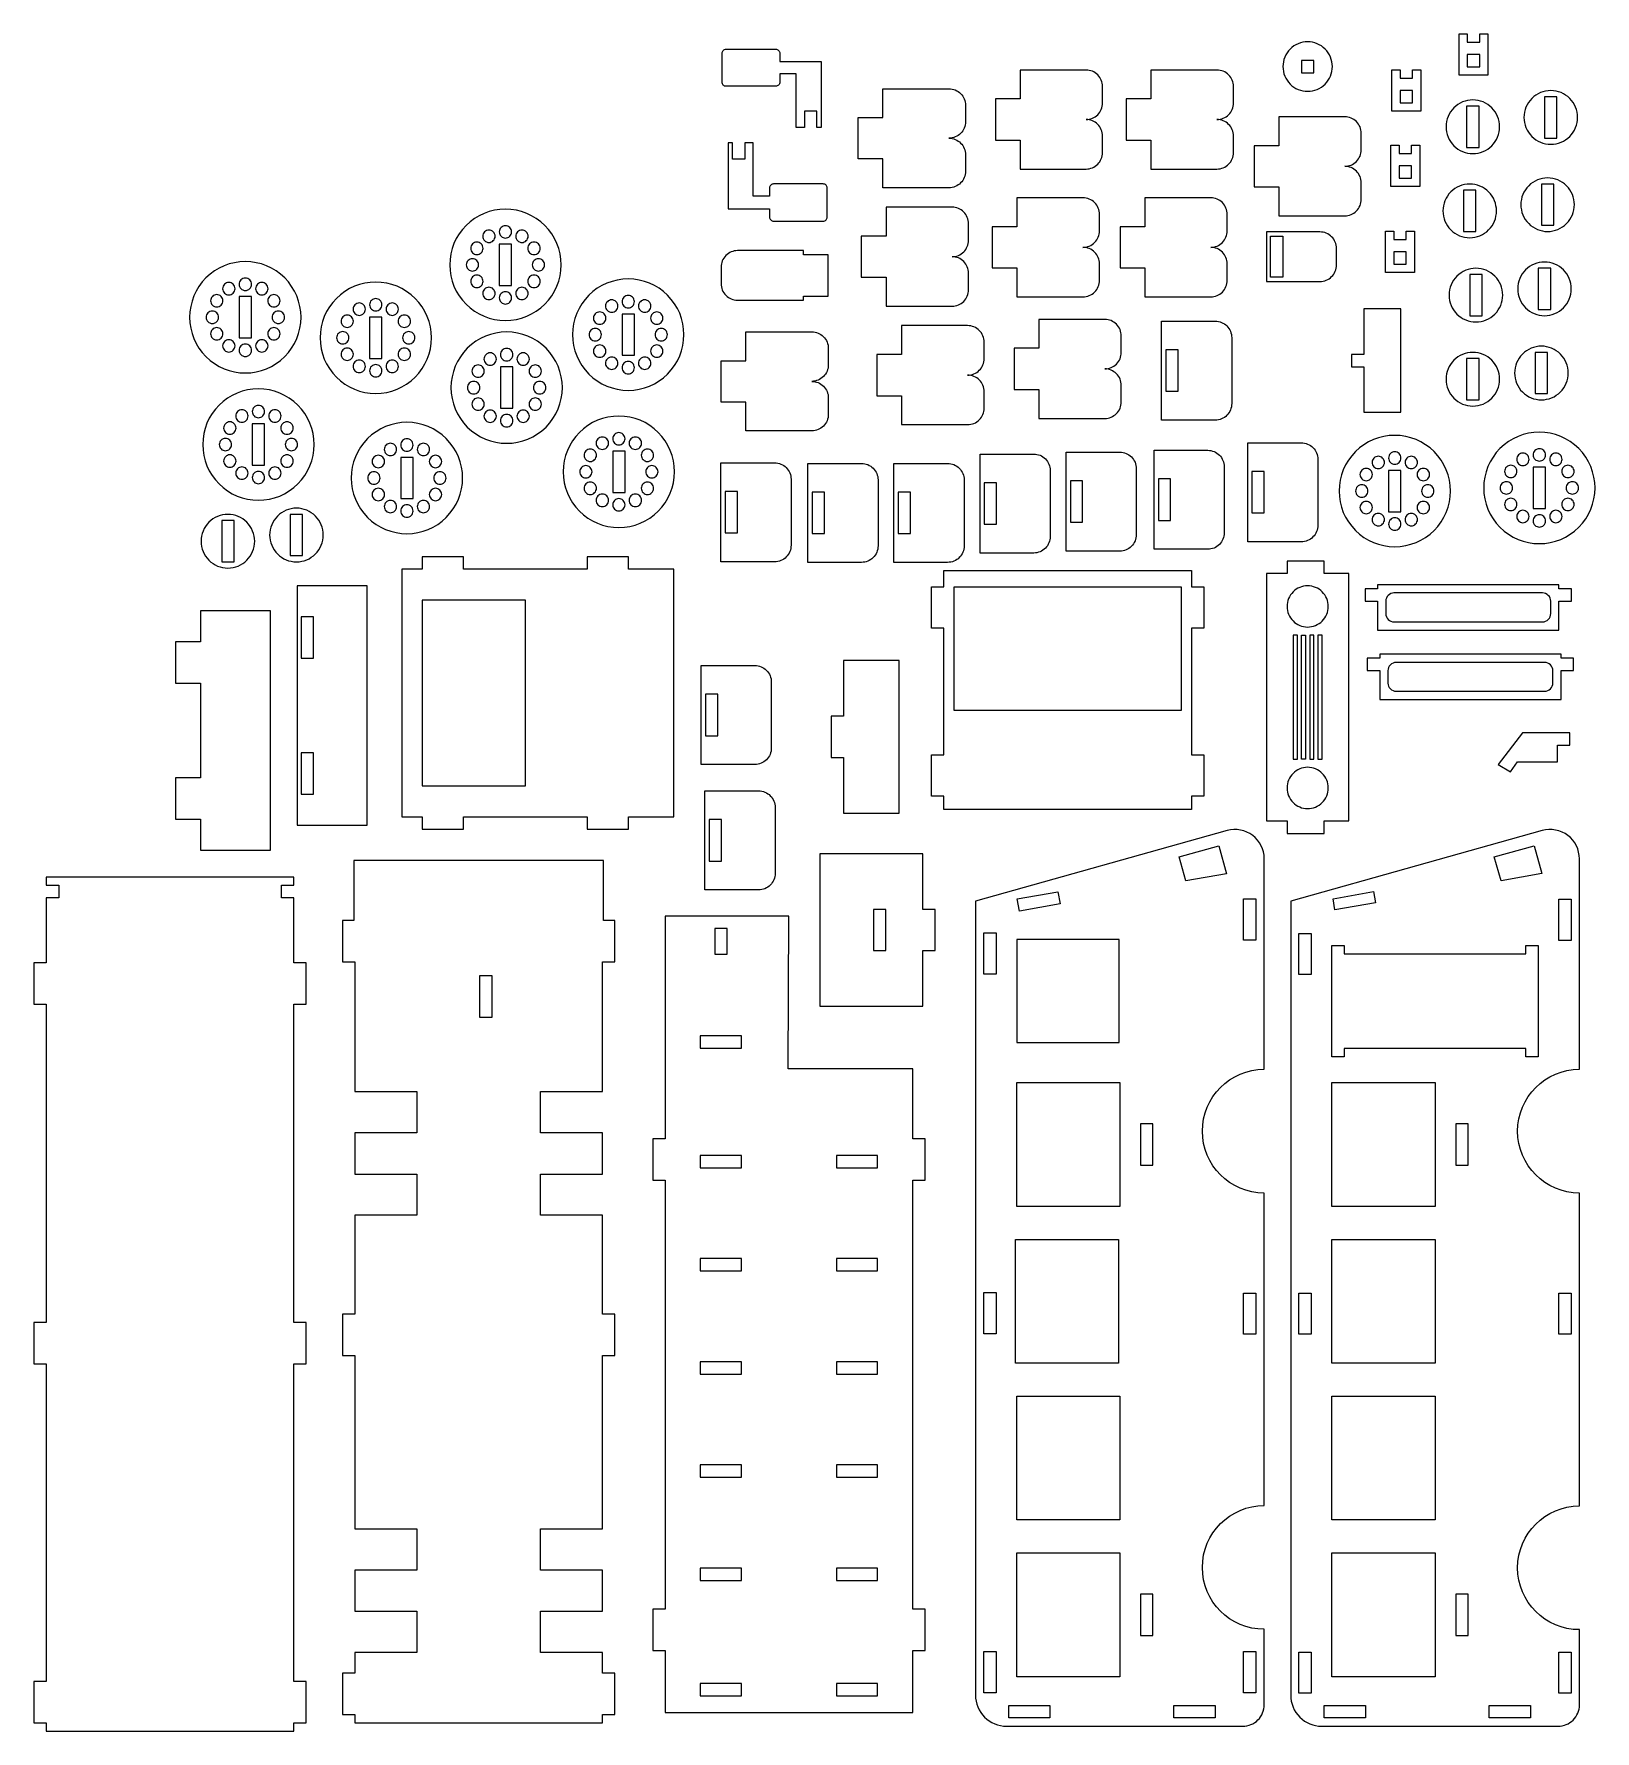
# Model space of a CAD drawing. Extents: x 12 to 394, y 29 to 444.
import ezdxf

# ---------------------------------------------------------------- set-up
doc = ezdxf.new("R2010")
doc.units = 0
doc.header["$MEASUREMENT"] = 0
for name, color, linetype in [('BOK_A_DVERE', 18, 'CONTINUOUS'), ('BOK_A_OKNO', 18, 'CONTINUOUS'), ('DVERE', 18, 'CONTINUOUS'), ('KOLO', 18, 'CONTINUOUS'), ('MASKA', 18, 'CONTINUOUS'), ('NABOJ', 18, 'CONTINUOUS'), ('PANT', 18, 'CONTINUOUS'), ('PODLAHA', 18, 'CONTINUOUS'), ('PREDEK', 18, 'CONTINUOUS'), ('SCHODY', 18, 'CONTINUOUS'), ('SEDADLO_SPODEK_R', 18, 'CONTINUOUS'), ('SPODEK', 18, 'CONTINUOUS'), ('VOLANT', 18, 'CONTINUOUS'), ('ZADEK', 18, 'CONTINUOUS'), ('ZADNÍ_SEDADLO', 18, 'CONTINUOUS')]:
    doc.layers.add(name, color=color, linetype=linetype)

msp = doc.modelspace()

# ---------------------------------------------------------------- linework, layer by layer
at = {"layer": 'BOK_A_DVERE'}
for points in [[(369.05, 242.62), (378.75, 245.34), (380.65, 238.54), (370.68, 236.8)], [(340.06, 231.4), (330.13, 229.66), (329.65, 232.4), (339.57, 234.14)], [(387.82, 232.27), (387.82, 222.19), (384.8, 222.19), (384.8, 232.27)], [(324.35, 223.95), (324.35, 213.88), (321.33, 213.88), (321.33, 223.95)], [(379.76, 220.98), (379.76, 193.77), (376.74, 193.77), (376.74, 195.79), (332.41, 195.79), (332.41, 193.77), (329.39, 193.77), (329.39, 220.98), (332.41, 220.98), (332.41, 218.96), (376.74, 218.96), (376.74, 220.98)], [(354.58, 157.27), (329.39, 157.27), (329.39, 187.5), (354.58, 187.5)], [(359.61, 167.35), (362.64, 167.35), (362.64, 177.42), (359.61, 177.42)], [(329.39, 149.21), (354.58, 149.21), (354.58, 118.99), (329.39, 118.99)], [(324.35, 136.12), (324.35, 126.04), (321.33, 126.04), (321.33, 136.12)], [(387.82, 136.12), (387.82, 126.04), (384.8, 126.04), (384.8, 136.12)], [(329.39, 110.93), (354.58, 110.93), (354.58, 80.71), (329.39, 80.71)], [(354.58, 72.65), (354.58, 42.42), (329.39, 42.42), (329.39, 72.65)], [(359.61, 52.5), (362.64, 52.5), (362.64, 62.57), (359.61, 62.57)], [(324.35, 48.45), (324.35, 38.38), (321.33, 38.38), (321.33, 48.45)], [(387.82, 48.45), (387.82, 38.38), (384.8, 38.38), (384.8, 48.45)], [(337.56, 35.37), (337.56, 32.35), (327.48, 32.35), (327.48, 35.37)], [(377.86, 32.35), (367.78, 32.35), (367.78, 35.37), (377.86, 35.37)]]:
    msp.add_lwpolyline(points, close=True, dxfattribs=at)
at = {"layer": 'BOK_A_OKNO'}
for points in [[(292.07, 242.62), (301.77, 245.33), (303.62, 238.52), (293.69, 236.8)], [(252.55, 232.37), (262.47, 234.11), (262.99, 231.13), (253.07, 229.39)], [(310.83, 232.36), (310.83, 222.28), (307.81, 222.28), (307.81, 232.36)], [(247.36, 224.04), (247.36, 213.97), (244.34, 213.97), (244.34, 224.04)], [(252.4, 197.29), (277.44, 197.29), (277.44, 222.47), (252.4, 222.47)], [(277.59, 157.27), (252.4, 157.27), (252.4, 187.5), (277.59, 187.5)], [(282.62, 167.35), (285.65, 167.35), (285.65, 177.42), (282.62, 177.42)], [(252.1, 149.21), (277.29, 149.21), (277.29, 118.99), (252.1, 118.99)], [(247.36, 136.21), (247.36, 126.13), (244.34, 126.13), (244.34, 136.21)], [(310.83, 136.12), (310.83, 126.04), (307.81, 126.04), (307.81, 136.12)], [(252.4, 110.93), (277.59, 110.93), (277.59, 80.71), (252.4, 80.71)], [(277.59, 72.65), (277.59, 42.42), (252.4, 42.42), (252.4, 72.65)], [(282.62, 52.5), (285.65, 52.5), (285.65, 62.57), (282.62, 62.57)], [(247.36, 48.54), (247.36, 38.47), (244.34, 38.47), (244.34, 48.54)], [(310.83, 48.54), (310.83, 38.47), (307.81, 38.47), (307.81, 48.54)], [(260.53, 35.37), (260.53, 32.35), (250.46, 32.35), (250.46, 35.37)], [(300.83, 32.35), (290.76, 32.35), (290.76, 35.37), (300.83, 35.37)]]:
    msp.add_lwpolyline(points, close=True, dxfattribs=at)
at = {"layer": 'DVERE'}
for points in [[(380.81, 300.01, 0.414214), (382.82, 302.03), (382.82, 305.05, 0.414214), (380.81, 307.07), (344.54, 307.07, 0.414214), (342.53, 305.05), (342.53, 302.03, 0.414214), (344.54, 300.01)], [(381.35, 283.06, 0.414214), (383.36, 285.07), (383.36, 288.1, 0.414214), (381.35, 290.11), (345.08, 290.11, 0.414214), (343.06, 288.1), (343.06, 285.07, 0.414214), (345.08, 283.06)]]:
    msp.add_lwpolyline(points, format="xyb", close=True, dxfattribs=at)
at = {"layer": 'KOLO'}
for points in [[(367.49, 433.51), (360.43, 433.51), (360.43, 443.58), (362.45, 443.58), (362.45, 441.57), (365.47, 441.57), (365.47, 443.58), (367.49, 443.58)], [(351.06, 424.75), (344.01, 424.75), (344.01, 434.82), (346.02, 434.82), (346.02, 432.81), (349.05, 432.81), (349.05, 434.82), (351.06, 434.82)], [(350.84, 406.35), (343.79, 406.35), (343.79, 416.42), (345.8, 416.42), (345.8, 414.41), (348.83, 414.41), (348.83, 416.42), (350.84, 416.42)], [(349.53, 385.32), (342.47, 385.32), (342.47, 395.4), (344.49, 395.4), (344.49, 393.38), (347.51, 393.38), (347.51, 395.4), (349.53, 395.4)], [(126.02, 382.15), (129.04, 382.15), (129.04, 392.23), (126.02, 392.23)], [(62.49, 369.35), (65.51, 369.35), (65.51, 379.43), (62.49, 379.43)], [(94.35, 364.35), (97.37, 364.35), (97.37, 374.43), (94.35, 374.43)], [(156, 365.12), (159.03, 365.12), (159.03, 375.19), (156, 375.19)], [(346.25, 351.23), (346.25, 376.42), (337.18, 376.42), (337.18, 365.34), (334.16, 365.34), (334.16, 362.32), (337.18, 362.32), (337.18, 351.23)], [(288.81, 366.45), (288.81, 356.32), (291.81, 356.32), (291.81, 366.45)], [(126.32, 352.18), (129.34, 352.18), (129.34, 362.25), (126.32, 362.25)], [(65.69, 338.27), (68.71, 338.27), (68.71, 348.35), (65.69, 348.35)], [(101.96, 330.1), (104.98, 330.1), (104.98, 340.18), (101.96, 340.18)], [(153.72, 331.62), (156.74, 331.62), (156.74, 341.7), (153.72, 341.7)], [(309.84, 336.74), (309.84, 326.61), (312.84, 326.61), (312.84, 336.74)], [(343.22, 326.92), (346.25, 326.92), (346.25, 337), (343.22, 337)], [(378.54, 327.68), (381.56, 327.68), (381.56, 337.76), (378.54, 337.76)], [(181.19, 331.85), (181.19, 321.73), (184.19, 321.73), (184.19, 331.85)], [(202.43, 331.71), (202.43, 321.59), (205.43, 321.59), (205.43, 331.71)], [(223.45, 331.71), (223.45, 321.59), (226.45, 321.59), (226.45, 331.71)], [(244.48, 334), (244.48, 323.87), (247.48, 323.87), (247.48, 334)], [(265.5, 334.46), (265.5, 324.33), (268.5, 324.33), (268.5, 334.46)], [(286.99, 334.91), (286.99, 324.79), (289.99, 324.79), (289.99, 334.91)], [(58.23, 314.66), (61.25, 314.66), (61.25, 324.73), (58.23, 324.73)], [(74.97, 316.18), (78, 316.18), (78, 326.25), (74.97, 326.25)], [(168.69, 252.39), (168.69, 312.84), (157.61, 312.84), (157.61, 315.86), (147.53, 315.86), (147.53, 312.84), (117.31, 312.84), (117.31, 315.86), (107.23, 315.86), (107.23, 312.84), (102.19, 312.84), (102.19, 252.39), (107.23, 252.39), (107.23, 249.37), (117.31, 249.37), (117.31, 252.39), (147.53, 252.39), (147.53, 249.37), (157.61, 249.37), (157.61, 252.39)], [(333.53, 251.39), (333.53, 311.84), (327.48, 311.84), (327.48, 314.86), (318.42, 314.86), (318.42, 311.84), (313.38, 311.84), (313.38, 251.39), (318.42, 251.39), (318.42, 248.37), (327.48, 248.37), (327.48, 251.39)], [(93.77, 250.36), (93.77, 308.79), (76.64, 308.79), (76.64, 250.36)], [(292.55, 278.34), (237.14, 278.34), (237.14, 308.56), (292.55, 308.56)], [(384.84, 298), (384.84, 305.05), (387.86, 305.05), (387.86, 308.07), (384.84, 308.07), (384.84, 309.08), (340.51, 309.08), (340.51, 308.07), (337.49, 308.07), (337.49, 305.05), (340.51, 305.05), (340.51, 298)], [(70.15, 244.27), (70.15, 302.7), (53.02, 302.7), (53.02, 295.14), (46.97, 295.14), (46.97, 285.07), (53.02, 285.07), (53.02, 261.9), (46.97, 261.9), (46.97, 251.82), (53.02, 251.82), (53.02, 244.27)], [(223.68, 253.32), (223.68, 290.6), (210.08, 290.6), (210.08, 277), (207.05, 277), (207.05, 266.92), (210.08, 266.92), (210.08, 253.32)], [(385.38, 281.04), (385.38, 288.1), (388.4, 288.1), (388.4, 291.12), (385.38, 291.12), (385.38, 292.13), (341.05, 292.13), (341.05, 291.12), (338.03, 291.12), (338.03, 288.1), (341.05, 288.1), (341.05, 281.04)], [(176.37, 282.35), (176.37, 272.22), (179.37, 272.22), (179.37, 282.35)], [(387.52, 269.87), (387.52, 272.89), (375.91, 272.89), (370.02, 265.19), (372.98, 263.37), (374.71, 265.84), (384.5, 265.84), (384.5, 269.87)], [(177.29, 251.73), (177.29, 241.6), (180.29, 241.6), (180.29, 251.73)], [(154.23, 33.2), (154.23, 43.28), (151.2, 43.28), (151.2, 48.31), (136.09, 48.31), (136.09, 58.39), (151.2, 58.39), (151.2, 68.46), (136.09, 68.46), (136.09, 78.54), (151.2, 78.54), (151.2, 120.85), (154.23, 120.85), (154.23, 130.93), (151.2, 130.93), (151.2, 155.11), (136.09, 155.11), (136.09, 165.18), (151.21, 165.18), (151.21, 175.26), (136.09, 175.26), (136.09, 185.33), (151.2, 185.33), (151.2, 217.02), (154.23, 217.02), (154.23, 227.09), (151.46, 227.09), (151.46, 241.75), (90.5, 241.75), (90.5, 227.09), (87.73, 227.09), (87.73, 217.02), (90.75, 217.02), (90.75, 185.33), (105.87, 185.33), (105.87, 175.26), (90.75, 175.26), (90.75, 165.18), (105.87, 165.18), (105.87, 155.11), (90.75, 155.11), (90.75, 130.93), (87.73, 130.93), (87.73, 120.85), (90.75, 120.85), (90.75, 78.54), (105.87, 78.54), (105.87, 68.46), (90.75, 68.46), (90.75, 58.39), (105.87, 58.39), (105.87, 48.31), (90.75, 48.31), (90.75, 43.28), (87.73, 43.28), (87.73, 33.2), (90.75, 33.2), (90.75, 31.19), (151.2, 31.19), (151.2, 33.2)], [(229.49, 206.13), (229.49, 219.73), (232.52, 219.73), (232.52, 229.8), (229.49, 229.8), (229.49, 243.4), (204.31, 243.4), (204.31, 206.13)], [(75.85, 29.15), (75.85, 31.16), (78.87, 31.16), (78.87, 41.24), (75.85, 41.24), (75.85, 118.82), (78.87, 118.82), (78.87, 128.89), (75.85, 128.89), (75.85, 206.65), (78.87, 206.65), (78.87, 216.72), (75.85, 216.72), (75.85, 232.62), (72.82, 232.62), (72.82, 235.68), (75.85, 235.68), (75.85, 237.7), (15.4, 237.7), (15.4, 235.68), (18.42, 235.68), (18.42, 232.62), (15.4, 232.62), (15.4, 216.72), (12.37, 216.72), (12.37, 206.65), (15.4, 206.65), (15.4, 128.89), (12.37, 128.89), (12.37, 118.82), (15.4, 118.82), (15.4, 41.24), (12.37, 41.24), (12.37, 31.16), (15.4, 31.16), (15.4, 29.15)], [(227, 33.7), (227, 48.81), (230.02, 48.81), (230.02, 58.89), (227, 58.89), (227, 163.66), (230.02, 163.66), (230.02, 173.74), (227, 173.74), (227, 190.87), (196.62, 190.87), (196.78, 228.14), (166.55, 228.14), (166.55, 173.74), (163.53, 173.74), (163.53, 163.66), (166.55, 163.66), (166.55, 58.89), (163.53, 58.89), (163.53, 48.81), (166.55, 48.81), (166.55, 33.7)]]:
    msp.add_lwpolyline(points, close=True, dxfattribs=at)
for points in [[(204.62, 420.72), (203.61, 420.72), (203.61, 424.75), (200.59, 424.75), (200.59, 420.72), (198.57, 420.72), (198.57, 433.81), (194.54, 433.81), (194.54, 431.8, -0.414214), (193.54, 430.79), (181.45, 430.79, -0.414214), (180.44, 431.8), (180.44, 438.85, -0.414214), (181.45, 439.86), (193.54, 439.86, -0.414214), (194.54, 438.85), (194.54, 436.84), (204.62, 436.84)], [(269.34, 422.68, 0.414214), (273.37, 426.71), (273.37, 430.74, 0.414214), (269.34, 434.77), (253.22, 434.77), (253.22, 427.71), (247.18, 427.71), (247.18, 417.64), (253.22, 417.64), (253.22, 410.59), (269.34, 410.59, 0.414214), (273.37, 414.62), (273.37, 418.65, 0.414214)], [(301.31, 422.68, 0.414214), (305.34, 426.71), (305.34, 430.74, 0.414214), (301.31, 434.77), (285.19, 434.77), (285.19, 427.71), (279.15, 427.71), (279.15, 417.64), (285.19, 417.64), (285.19, 410.59), (301.31, 410.59, 0.414214), (305.34, 414.62), (305.34, 418.65, 0.414214)], [(235.85, 418.11, -0.414214), (239.88, 414.08), (239.88, 410.05, -0.414214), (235.85, 406.02), (219.73, 406.02), (219.73, 413.07), (213.69, 413.07), (213.69, 423.15), (219.73, 423.15), (219.73, 430.2), (235.85, 430.2, -0.414214), (239.88, 426.17), (239.88, 422.14, -0.414214)], [(332.52, 411.26, 0.414214), (336.55, 415.29), (336.55, 419.32, 0.414214), (332.52, 423.35), (316.4, 423.35), (316.4, 416.29), (310.36, 416.29), (310.36, 406.22), (316.4, 406.22), (316.4, 399.17), (332.52, 399.17, 0.414214), (336.55, 403.2), (336.55, 407.23, 0.414214)], [(206.14, 398.89), (206.14, 405.94, 0.414214), (205.13, 406.95), (193.04, 406.95, 0.414214), (192.04, 405.94), (192.04, 403.93), (188.01, 403.93), (188.01, 417.02), (185.99, 417.02), (185.99, 412.99), (182.97, 412.99), (182.97, 417.02), (181.96, 417.02), (181.96, 400.9), (192.04, 400.9), (192.04, 398.89, 0.414214), (193.04, 397.88), (205.13, 397.88, 0.414214)], [(268.58, 391.47, 0.414214), (272.61, 395.5), (272.61, 399.53, 0.414214), (268.58, 403.56), (252.46, 403.56), (252.46, 396.5), (246.42, 396.5), (246.42, 386.43), (252.46, 386.43), (252.46, 379.38), (268.58, 379.38, 0.414214), (272.61, 383.41), (272.61, 387.44, 0.414214)], [(299.79, 391.47, 0.414214), (303.82, 395.5), (303.82, 399.53, 0.414214), (299.79, 403.56), (283.67, 403.56), (283.67, 396.5), (277.63, 396.5), (277.63, 386.43), (283.67, 386.43), (283.67, 379.38), (299.79, 379.38, 0.414214), (303.82, 383.41), (303.82, 387.44, 0.414214)], [(113.93, 387.19, 0.414214), (127.53, 373.59, 0.414214), (141.13, 387.19, 0.414214), (127.53, 400.79, 0.414214)], [(236.61, 389.18, 0.414214), (240.64, 393.21), (240.64, 397.24, 0.414214), (236.61, 401.27), (220.49, 401.27), (220.49, 394.22), (214.45, 394.22), (214.45, 384.15), (220.49, 384.15), (220.49, 377.09), (236.61, 377.09, 0.414214), (240.64, 381.12), (240.64, 385.15, 0.414214)], [(121.99, 394.17, 0.414214), (123.5, 392.66, 0.414214), (125.01, 394.17, 0.414214), (123.5, 395.68, 0.414214)], [(126.02, 395.25, 0.414214), (127.53, 393.74, 0.414214), (129.04, 395.25, 0.414214), (127.53, 396.76, 0.414214)], [(130.05, 394.17, 0.414214), (131.56, 392.66, 0.414214), (133.07, 394.17, 0.414214), (131.56, 395.68, 0.414214)], [(330.5, 387.17), (330.5, 391.2, 0.414214), (326.47, 395.23), (313.37, 395.23), (313.37, 383.14), (326.47, 383.14, 0.414214)], [(119.04, 391.22, 0.414214), (120.55, 389.71, 0.414214), (122.06, 391.22, 0.414214), (120.55, 392.73, 0.414214)], [(133, 391.22, 0.414214), (134.51, 389.71, 0.414214), (136.02, 391.22, 0.414214), (134.51, 392.73, 0.414214)], [(206.39, 379.58), (206.39, 389.65), (200.34, 389.65), (200.34, 390.66), (184.22, 390.66, 0.414214), (180.19, 386.63), (180.19, 382.6, 0.414214), (184.22, 378.57), (200.34, 378.57), (200.34, 379.58)], [(50.4, 374.39, 0.414214), (64, 360.79, 0.414214), (77.6, 374.39, 0.414214), (64, 387.99, 0.414214)], [(117.96, 387.19, 0.414214), (119.47, 385.68, 0.414214), (120.98, 387.19, 0.414214), (119.47, 388.7, 0.414214)], [(134.08, 387.19, 0.414214), (135.59, 385.68, 0.414214), (137.1, 387.19, 0.414214), (135.59, 388.7, 0.414214)], [(58.46, 381.37, 0.414214), (59.97, 379.86, 0.414214), (61.48, 381.37, 0.414214), (59.97, 382.88, 0.414214)], [(62.49, 382.45, 0.414214), (64, 380.94, 0.414214), (65.51, 382.45, 0.414214), (64, 383.96, 0.414214)], [(66.52, 381.37, 0.414214), (68.03, 379.86, 0.414214), (69.54, 381.37, 0.414214), (68.03, 382.88, 0.414214)], [(82.26, 369.39, 0.414214), (95.86, 355.79, 0.414214), (109.46, 369.39, 0.414214), (95.86, 382.99, 0.414214)], [(119.04, 383.16, 0.414214), (120.55, 381.65, 0.414214), (122.06, 383.16, 0.414214), (120.55, 384.67, 0.414214)], [(121.99, 380.21, 0.414214), (123.5, 378.7, 0.414214), (125.01, 380.21, 0.414214), (123.5, 381.72, 0.414214)], [(130.05, 380.21, 0.414214), (131.56, 378.7, 0.414214), (133.07, 380.21, 0.414214), (131.56, 381.72, 0.414214)], [(133, 383.16, 0.414214), (134.51, 381.65, 0.414214), (136.02, 383.16, 0.414214), (134.51, 384.67, 0.414214)], [(143.91, 370.15, 0.414214), (157.52, 356.55, 0.414214), (171.12, 370.15, 0.414214), (157.52, 383.75, 0.414214)], [(55.51, 378.42, 0.414214), (57.02, 376.91, 0.414214), (58.53, 378.42, 0.414214), (57.02, 379.93, 0.414214)], [(69.47, 378.42, 0.414214), (70.98, 376.91, 0.414214), (72.49, 378.42, 0.414214), (70.98, 379.93, 0.414214)], [(90.32, 376.37, 0.414214), (91.83, 374.86, 0.414214), (93.34, 376.37, 0.414214), (91.83, 377.88, 0.414214)], [(94.35, 377.45, 0.414214), (95.86, 375.94, 0.414214), (97.37, 377.45, 0.414214), (95.86, 378.96, 0.414214)], [(98.38, 376.37, 0.414214), (99.89, 374.86, 0.414214), (101.4, 376.37, 0.414214), (99.89, 377.88, 0.414214)], [(126.02, 379.13, 0.414214), (127.53, 377.62, 0.414214), (129.04, 379.13, 0.414214), (127.53, 380.64, 0.414214)], [(151.97, 377.13, 0.414214), (153.49, 375.62, 0.414214), (155, 377.13, 0.414214), (153.49, 378.64, 0.414214)], [(156, 378.21, 0.414214), (157.52, 376.7, 0.414214), (159.03, 378.21, 0.414214), (157.52, 379.72, 0.414214)], [(160.03, 377.13, 0.414214), (161.55, 375.62, 0.414214), (163.06, 377.13, 0.414214), (161.55, 378.64, 0.414214)], [(54.43, 374.39, 0.414214), (55.94, 372.88, 0.414214), (57.45, 374.39, 0.414214), (55.94, 375.9, 0.414214)], [(70.55, 374.39, 0.414214), (72.06, 372.88, 0.414214), (73.57, 374.39, 0.414214), (72.06, 375.9, 0.414214)], [(87.37, 373.42, 0.414214), (88.88, 371.91, 0.414214), (90.39, 373.42, 0.414214), (88.88, 374.93, 0.414214)], [(101.33, 373.42, 0.414214), (102.84, 371.91, 0.414214), (104.35, 373.42, 0.414214), (102.84, 374.93, 0.414214)], [(149.02, 374.18, 0.414214), (150.54, 372.67, 0.414214), (152.05, 374.18, 0.414214), (150.54, 375.69, 0.414214)], [(162.98, 374.18, 0.414214), (164.5, 372.67, 0.414214), (166.01, 374.18, 0.414214), (164.5, 375.69, 0.414214)], [(273.91, 361.78, 0.414214), (277.94, 365.81), (277.94, 369.84, 0.414214), (273.91, 373.87), (257.79, 373.87), (257.79, 366.82), (251.75, 366.82), (251.75, 356.74), (257.79, 356.74), (257.79, 349.69), (273.91, 349.69, 0.414214), (277.94, 353.72), (277.94, 357.75, 0.414214)], [(288.79, 373.45), (291.81, 373.45), (300.88, 373.45, -0.414214), (304.91, 369.42), (304.91, 353.3, -0.414214), (300.88, 349.27), (287.78, 349.27), (287.78, 373.45)], [(55.51, 370.36, 0.414214), (57.02, 368.85, 0.414214), (58.53, 370.36, 0.414214), (57.02, 371.87, 0.414214)], [(58.46, 367.41, 0.414214), (59.97, 365.9, 0.414214), (61.48, 367.41, 0.414214), (59.97, 368.92, 0.414214)], [(66.52, 367.41, 0.414214), (68.03, 365.9, 0.414214), (69.54, 367.41, 0.414214), (68.03, 368.92, 0.414214)], [(69.47, 370.36, 0.414214), (70.98, 368.85, 0.414214), (72.49, 370.36, 0.414214), (70.98, 371.87, 0.414214)], [(86.29, 369.39, 0.414214), (87.8, 367.88, 0.414214), (89.31, 369.39, 0.414214), (87.8, 370.9, 0.414214)], [(102.41, 369.39, 0.414214), (103.92, 367.88, 0.414214), (105.43, 369.39, 0.414214), (103.92, 370.9, 0.414214)], [(114.23, 357.21, 0.414214), (127.83, 343.61, 0.414214), (141.43, 357.21, 0.414214), (127.83, 370.81, 0.414214)], [(147.94, 370.15, 0.414214), (149.46, 368.64, 0.414214), (150.97, 370.15, 0.414214), (149.46, 371.66, 0.414214)], [(164.06, 370.15, 0.414214), (165.58, 368.64, 0.414214), (167.09, 370.15, 0.414214), (165.58, 371.66, 0.414214)], [(202.36, 358.74, -0.414214), (206.39, 354.71), (206.39, 350.68, -0.414214), (202.36, 346.65), (186.24, 346.65), (186.24, 353.7), (180.19, 353.7), (180.19, 363.77), (186.24, 363.77), (186.24, 370.83), (202.36, 370.83, -0.414214), (206.39, 366.8), (206.39, 362.77, -0.414214)], [(240.42, 360.26, 0.414214), (244.45, 364.29), (244.45, 368.32, 0.414214), (240.42, 372.35), (224.3, 372.35), (224.3, 365.3), (218.25, 365.3), (218.25, 355.22), (224.3, 355.22), (224.3, 348.17), (240.42, 348.17, 0.414214), (244.45, 352.2), (244.45, 356.23, 0.414214)], [(62.49, 366.33, 0.414214), (64, 364.82, 0.414214), (65.51, 366.33, 0.414214), (64, 367.84, 0.414214)], [(87.37, 365.36, 0.414214), (88.88, 363.85, 0.414214), (90.39, 365.36, 0.414214), (88.88, 366.87, 0.414214)], [(101.33, 365.36, 0.414214), (102.84, 363.85, 0.414214), (104.35, 365.36, 0.414214), (102.84, 366.87, 0.414214)], [(122.29, 364.19, 0.414214), (123.8, 362.68, 0.414214), (125.31, 364.19, 0.414214), (123.8, 365.7, 0.414214)], [(126.32, 365.27, 0.414214), (127.83, 363.76, 0.414214), (129.34, 365.27, 0.414214), (127.83, 366.78, 0.414214)], [(130.35, 364.19, 0.414214), (131.86, 362.68, 0.414214), (133.37, 364.19, 0.414214), (131.86, 365.7, 0.414214)], [(149.02, 366.12, 0.414214), (150.54, 364.61, 0.414214), (152.05, 366.12, 0.414214), (150.54, 367.63, 0.414214)], [(162.98, 366.12, 0.414214), (164.5, 364.61, 0.414214), (166.01, 366.12, 0.414214), (164.5, 367.63, 0.414214)], [(90.32, 362.41, 0.414214), (91.83, 360.9, 0.414214), (93.34, 362.41, 0.414214), (91.83, 363.92, 0.414214)], [(94.35, 361.33, 0.414214), (95.86, 359.82, 0.414214), (97.37, 361.33, 0.414214), (95.86, 362.84, 0.414214)], [(98.38, 362.41, 0.414214), (99.89, 360.9, 0.414214), (101.4, 362.41, 0.414214), (99.89, 363.92, 0.414214)], [(119.34, 361.24, 0.414214), (120.85, 359.73, 0.414214), (122.36, 361.24, 0.414214), (120.85, 362.75, 0.414214)], [(133.3, 361.24, 0.414214), (134.81, 359.73, 0.414214), (136.32, 361.24, 0.414214), (134.81, 362.75, 0.414214)], [(151.97, 363.17, 0.414214), (153.49, 361.66, 0.414214), (155, 363.17, 0.414214), (153.49, 364.68, 0.414214)], [(156, 362.09, 0.414214), (157.52, 360.58, 0.414214), (159.03, 362.09, 0.414214), (157.52, 363.6, 0.414214)], [(160.03, 363.17, 0.414214), (161.55, 361.66, 0.414214), (163.06, 363.17, 0.414214), (161.55, 364.68, 0.414214)], [(53.6, 343.31, 0.414214), (67.2, 329.71, 0.414214), (80.8, 343.31, 0.414214), (67.2, 356.91, 0.414214)], [(118.26, 357.21, 0.414214), (119.77, 355.7, 0.414214), (121.28, 357.21, 0.414214), (119.77, 358.72, 0.414214)], [(134.38, 357.21, 0.414214), (135.89, 355.7, 0.414214), (137.4, 357.21, 0.414214), (135.89, 358.72, 0.414214)], [(65.69, 351.37, 0.414214), (67.2, 349.86, 0.414214), (68.71, 351.37, 0.414214), (67.2, 352.88, 0.414214)], [(119.34, 353.18, 0.414214), (120.85, 351.67, 0.414214), (122.36, 353.18, 0.414214), (120.85, 354.69, 0.414214)], [(133.3, 353.18, 0.414214), (134.81, 351.67, 0.414214), (136.32, 353.18, 0.414214), (134.81, 354.69, 0.414214)], [(58.71, 347.34, 0.414214), (60.22, 345.83, 0.414214), (61.73, 347.34, 0.414214), (60.22, 348.85, 0.414214)], [(61.66, 350.29, 0.414214), (63.17, 348.78, 0.414214), (64.68, 350.29, 0.414214), (63.17, 351.8, 0.414214)], [(69.72, 350.29, 0.414214), (71.23, 348.78, 0.414214), (72.74, 350.29, 0.414214), (71.23, 351.8, 0.414214)], [(72.67, 347.34, 0.414214), (74.18, 345.83, 0.414214), (75.69, 347.34, 0.414214), (74.18, 348.85, 0.414214)], [(89.87, 335.14, 0.414214), (103.47, 321.54, 0.414214), (117.07, 335.14, 0.414214), (103.47, 348.74, 0.414214)], [(122.29, 350.23, 0.414214), (123.8, 348.72, 0.414214), (125.31, 350.23, 0.414214), (123.8, 351.74, 0.414214)], [(126.32, 349.15, 0.414214), (127.83, 347.64, 0.414214), (129.34, 349.15, 0.414214), (127.83, 350.66, 0.414214)], [(130.35, 350.23, 0.414214), (131.86, 348.72, 0.414214), (133.37, 350.23, 0.414214), (131.86, 351.74, 0.414214)], [(141.63, 336.66, 0.414214), (155.23, 323.06, 0.414214), (168.83, 336.66, 0.414214), (155.23, 350.26, 0.414214)], [(57.63, 343.31, 0.414214), (59.14, 341.8, 0.414214), (60.65, 343.31, 0.414214), (59.14, 344.82, 0.414214)], [(73.75, 343.31, 0.414214), (75.26, 341.8, 0.414214), (76.77, 343.31, 0.414214), (75.26, 344.82, 0.414214)], [(101.96, 343.2, 0.414214), (103.47, 341.69, 0.414214), (104.98, 343.2, 0.414214), (103.47, 344.71, 0.414214)], [(149.69, 343.64, 0.414214), (151.2, 342.13, 0.414214), (152.71, 343.64, 0.414214), (151.2, 345.15, 0.414214)], [(153.72, 344.72, 0.414214), (155.23, 343.21, 0.414214), (156.74, 344.72, 0.414214), (155.23, 346.23, 0.414214)], [(157.75, 343.64, 0.414214), (159.26, 342.13, 0.414214), (160.77, 343.64, 0.414214), (159.26, 345.15, 0.414214)], [(331.13, 331.96, 0.414214), (344.73, 318.36, 0.414214), (358.34, 331.96, 0.414214), (344.73, 345.56, 0.414214)], [(366.45, 332.72, 0.414214), (380.05, 319.12, 0.414214), (393.65, 332.72, 0.414214), (380.05, 346.32, 0.414214)], [(58.71, 339.28, 0.414214), (60.22, 337.77, 0.414214), (61.73, 339.28, 0.414214), (60.22, 340.79, 0.414214)], [(72.67, 339.28, 0.414214), (74.18, 337.77, 0.414214), (75.69, 339.28, 0.414214), (74.18, 340.79, 0.414214)], [(94.98, 339.17, 0.414214), (96.49, 337.66, 0.414214), (98, 339.17, 0.414214), (96.49, 340.68, 0.414214)], [(97.93, 342.12, 0.414214), (99.44, 340.61, 0.414214), (100.95, 342.12, 0.414214), (99.44, 343.63, 0.414214)], [(105.99, 342.12, 0.414214), (107.5, 340.61, 0.414214), (109.01, 342.12, 0.414214), (107.5, 343.63, 0.414214)], [(108.94, 339.17, 0.414214), (110.45, 337.66, 0.414214), (111.96, 339.17, 0.414214), (110.45, 340.68, 0.414214)], [(146.74, 340.69, 0.414214), (148.25, 339.18, 0.414214), (149.76, 340.69, 0.414214), (148.25, 342.2, 0.414214)], [(160.7, 340.69, 0.414214), (162.21, 339.18, 0.414214), (163.72, 340.69, 0.414214), (162.21, 342.2, 0.414214)], [(244.46, 341), (247.48, 341), (256.55, 341, -0.414214), (260.58, 336.97), (260.58, 320.85, -0.414214), (256.55, 316.82), (243.45, 316.82), (243.45, 341)], [(265.48, 341.46), (268.5, 341.46), (277.57, 341.46, -0.414214), (281.6, 337.43), (281.6, 321.31, -0.414214), (277.57, 317.28), (264.47, 317.28), (264.47, 341.46)], [(286.96, 341.91), (289.99, 341.91), (299.05, 341.91, -0.414214), (303.08, 337.88), (303.08, 321.76, -0.414214), (299.05, 317.73), (285.96, 317.73), (285.96, 341.91)], [(309.82, 343.74), (312.84, 343.74), (321.91, 343.74, -0.414214), (325.94, 339.71), (325.94, 323.59, -0.414214), (321.91, 319.56), (308.81, 319.56), (308.81, 343.74)], [(339.19, 338.94, 0.414214), (340.7, 337.43, 0.414214), (342.22, 338.94, 0.414214), (340.7, 340.45, 0.414214)], [(343.22, 340.02, 0.414214), (344.73, 338.51, 0.414214), (346.25, 340.02, 0.414214), (344.73, 341.53, 0.414214)], [(347.25, 338.94, 0.414214), (348.76, 337.43, 0.414214), (350.28, 338.94, 0.414214), (348.76, 340.45, 0.414214)], [(374.51, 339.7, 0.414214), (376.02, 338.19, 0.414214), (377.53, 339.7, 0.414214), (376.02, 341.21, 0.414214)], [(378.54, 340.78, 0.414214), (380.05, 339.27, 0.414214), (381.56, 340.78, 0.414214), (380.05, 342.29, 0.414214)], [(382.57, 339.7, 0.414214), (384.08, 338.19, 0.414214), (385.59, 339.7, 0.414214), (384.08, 341.21, 0.414214)], [(61.66, 336.33, 0.414214), (63.17, 334.82, 0.414214), (64.68, 336.33, 0.414214), (63.17, 337.84, 0.414214)], [(65.69, 335.25, 0.414214), (67.2, 333.74, 0.414214), (68.71, 335.25, 0.414214), (67.2, 336.76, 0.414214)], [(69.72, 336.33, 0.414214), (71.23, 334.82, 0.414214), (72.74, 336.33, 0.414214), (71.23, 337.84, 0.414214)], [(93.9, 335.14, 0.414214), (95.41, 333.63, 0.414214), (96.92, 335.14, 0.414214), (95.41, 336.65, 0.414214)], [(110.02, 335.14, 0.414214), (111.53, 333.63, 0.414214), (113.04, 335.14, 0.414214), (111.53, 336.65, 0.414214)], [(145.66, 336.66, 0.414214), (147.17, 335.15, 0.414214), (148.68, 336.66, 0.414214), (147.17, 338.17, 0.414214)], [(161.78, 336.66, 0.414214), (163.29, 335.15, 0.414214), (164.8, 336.66, 0.414214), (163.29, 338.17, 0.414214)], [(181.17, 338.86), (184.19, 338.86), (193.26, 338.86, -0.414214), (197.29, 334.83), (197.29, 318.71, -0.414214), (193.26, 314.68), (180.16, 314.68), (180.16, 338.86)], [(202.41, 338.71), (205.43, 338.71), (214.5, 338.71, -0.414214), (218.53, 334.68), (218.53, 318.56, -0.414214), (214.5, 314.53), (201.4, 314.53), (201.4, 338.71)], [(223.43, 338.71), (226.45, 338.71), (235.52, 338.71, -0.414214), (239.55, 334.68), (239.55, 318.56, -0.414214), (235.52, 314.53), (222.42, 314.53), (222.42, 338.71)], [(336.24, 335.99, 0.414214), (337.75, 334.48, 0.414214), (339.27, 335.99, 0.414214), (337.75, 337.5, 0.414214)], [(350.2, 335.99, 0.414214), (351.71, 334.48, 0.414214), (353.23, 335.99, 0.414214), (351.71, 337.5, 0.414214)], [(371.56, 336.75, 0.414214), (373.07, 335.24, 0.414214), (374.58, 336.75, 0.414214), (373.07, 338.26, 0.414214)], [(385.52, 336.75, 0.414214), (387.03, 335.24, 0.414214), (388.54, 336.75, 0.414214), (387.03, 338.26, 0.414214)], [(94.98, 331.11, 0.414214), (96.49, 329.6, 0.414214), (98, 331.11, 0.414214), (96.49, 332.62, 0.414214)], [(108.94, 331.11, 0.414214), (110.45, 329.6, 0.414214), (111.96, 331.11, 0.414214), (110.45, 332.62, 0.414214)], [(146.74, 332.63, 0.414214), (148.25, 331.12, 0.414214), (149.76, 332.63, 0.414214), (148.25, 334.14, 0.414214)], [(160.7, 332.63, 0.414214), (162.21, 331.12, 0.414214), (163.72, 332.63, 0.414214), (162.21, 334.14, 0.414214)], [(335.16, 331.96, 0.414214), (336.67, 330.45, 0.414214), (338.19, 331.96, 0.414214), (336.67, 333.47, 0.414214)], [(351.28, 331.96, 0.414214), (352.79, 330.45, 0.414214), (354.31, 331.96, 0.414214), (352.79, 333.47, 0.414214)], [(370.48, 332.72, 0.414214), (371.99, 331.21, 0.414214), (373.5, 332.72, 0.414214), (371.99, 334.23, 0.414214)], [(386.6, 332.72, 0.414214), (388.11, 331.21, 0.414214), (389.62, 332.72, 0.414214), (388.11, 334.23, 0.414214)], [(69.94, 321.22, 0.414214), (76.49, 314.67, 0.414214), (83.03, 321.22, 0.414214), (76.49, 327.77, 0.414214)], [(97.93, 328.16, 0.414214), (99.44, 326.65, 0.414214), (100.95, 328.16, 0.414214), (99.44, 329.67, 0.414214)], [(101.96, 327.08, 0.414214), (103.47, 325.57, 0.414214), (104.98, 327.08, 0.414214), (103.47, 328.59, 0.414214)], [(105.99, 328.16, 0.414214), (107.5, 326.65, 0.414214), (109.01, 328.16, 0.414214), (107.5, 329.67, 0.414214)], [(149.69, 329.68, 0.414214), (151.2, 328.17, 0.414214), (152.71, 329.68, 0.414214), (151.2, 331.19, 0.414214)], [(153.72, 328.6, 0.414214), (155.23, 327.09, 0.414214), (156.74, 328.6, 0.414214), (155.23, 330.11, 0.414214)], [(157.75, 329.68, 0.414214), (159.26, 328.17, 0.414214), (160.77, 329.68, 0.414214), (159.26, 331.19, 0.414214)], [(336.24, 327.93, 0.414214), (337.75, 326.42, 0.414214), (339.27, 327.93, 0.414214), (337.75, 329.44, 0.414214)], [(350.2, 327.93, 0.414214), (351.71, 326.42, 0.414214), (353.23, 327.93, 0.414214), (351.71, 329.44, 0.414214)], [(371.56, 328.69, 0.414214), (373.07, 327.18, 0.414214), (374.58, 328.69, 0.414214), (373.07, 330.2, 0.414214)], [(385.52, 328.69, 0.414214), (387.03, 327.18, 0.414214), (388.54, 328.69, 0.414214), (387.03, 330.2, 0.414214)], [(53.19, 319.69, 0.414214), (59.74, 313.15, 0.414214), (66.29, 319.69, 0.414214), (59.74, 326.24, 0.414214)], [(339.19, 324.98, 0.414214), (340.7, 323.47, 0.414214), (342.22, 324.98, 0.414214), (340.7, 326.49, 0.414214)], [(343.22, 323.9, 0.414214), (344.73, 322.39, 0.414214), (346.25, 323.9, 0.414214), (344.73, 325.41, 0.414214)], [(347.25, 324.98, 0.414214), (348.76, 323.47, 0.414214), (350.28, 324.98, 0.414214), (348.76, 326.49, 0.414214)], [(374.51, 325.74, 0.414214), (376.02, 324.23, 0.414214), (377.53, 325.74, 0.414214), (376.02, 327.25, 0.414214)], [(378.54, 324.66, 0.414214), (380.05, 323.15, 0.414214), (381.56, 324.66, 0.414214), (380.05, 326.17, 0.414214)], [(382.57, 325.74, 0.414214), (384.08, 324.23, 0.414214), (385.59, 325.74, 0.414214), (384.08, 327.25, 0.414214)], [(176.35, 289.35), (179.37, 289.35), (188.44, 289.35, -0.414214), (192.47, 285.32), (192.47, 269.2, -0.414214), (188.44, 265.17), (175.34, 265.17), (175.34, 289.35)], [(177.27, 258.73), (180.29, 258.73), (189.36, 258.73, -0.414214), (193.39, 254.7), (193.39, 238.58, -0.414214), (189.36, 234.55), (176.26, 234.55), (176.26, 258.73)], [(307.61, 30.33, 0.414214), (312.85, 35.57), (312.85, 54, -1), (312.85, 84.22), (312.85, 160.53, -1), (312.85, 190.75), (312.85, 242.18, 0.496633), (303.8, 249.04), (242.32, 231.83), (242.32, 37.94, 0.414214), (249.93, 30.33)], [(384.64, 30.33, 0.414214), (389.84, 35.52), (389.84, 53.91, -1), (389.84, 84.13), (389.84, 160.53, -1), (389.84, 190.75), (389.84, 242.16, 0.496681), (380.76, 249.04), (319.31, 231.83), (319.31, 37.91, 0.414214), (326.89, 30.33)]]:
    msp.add_lwpolyline(points, format="xyb", close=True, dxfattribs=at)
at = {"layer": 'MASKA'}
for points in [[(318.42, 303.78, 0.414214), (323.45, 298.75, 0.414214), (328.49, 303.78, 0.414214), (323.45, 308.82, 0.414214)], [(318.42, 259.45, 0.414214), (323.45, 254.42, 0.414214), (328.49, 259.45, 0.414214), (323.45, 264.49, 0.414214)]]:
    msp.add_lwpolyline(points, format="xyb", close=True, dxfattribs=at)
for points in [[(320.94, 266.51), (320.94, 296.73), (319.93, 296.73), (319.93, 266.51)], [(322.95, 266.51), (321.94, 266.51), (321.94, 296.73), (322.95, 296.73)], [(323.96, 296.73), (323.96, 266.51), (324.97, 266.51), (324.97, 296.73)], [(325.97, 296.73), (325.97, 266.51), (326.98, 266.51), (326.98, 296.73)]]:
    msp.add_lwpolyline(points, close=True, dxfattribs=at)
at = {"layer": 'NABOJ'}
for points in [[(357.25, 420.92, 0.414214), (363.8, 414.37, 0.414214), (370.35, 420.92, 0.414214), (363.8, 427.46, 0.414214)], [(376.28, 423.2, 0.414214), (382.83, 416.65, 0.414214), (389.38, 423.2, 0.414214), (382.83, 429.75, 0.414214)], [(356.49, 400.36, 0.414214), (363.04, 393.81, 0.414214), (369.58, 400.36, 0.414214), (363.04, 406.91, 0.414214)], [(375.52, 401.89, 0.414214), (382.07, 395.34, 0.414214), (388.61, 401.89, 0.414214), (382.07, 408.43, 0.414214)], [(358.01, 379.81, 0.414214), (364.56, 373.26, 0.414214), (371.11, 379.81, 0.414214), (364.56, 386.36, 0.414214)], [(374.76, 381.33, 0.414214), (381.3, 374.78, 0.414214), (387.85, 381.33, 0.414214), (381.3, 387.88, 0.414214)], [(357.25, 359.26, 0.414214), (363.8, 352.71, 0.414214), (370.35, 359.26, 0.414214), (363.8, 365.81, 0.414214)], [(373.99, 360.78, 0.414214), (380.54, 354.23, 0.414214), (387.09, 360.78, 0.414214), (380.54, 367.33, 0.414214)]]:
    msp.add_lwpolyline(points, format="xyb", close=True, dxfattribs=at)
for points in [[(381.32, 418.16), (384.34, 418.16), (384.34, 428.24), (381.32, 428.24)], [(362.29, 415.88), (365.31, 415.88), (365.31, 425.95), (362.29, 425.95)], [(380.55, 396.85), (383.58, 396.85), (383.58, 406.92), (380.55, 406.92)], [(361.52, 395.33), (364.55, 395.33), (364.55, 405.4), (361.52, 405.4)], [(379.79, 376.3), (382.82, 376.3), (382.82, 386.37), (379.79, 386.37)], [(363.05, 374.77), (366.07, 374.77), (366.07, 384.85), (363.05, 384.85)], [(379.03, 355.74), (382.05, 355.74), (382.05, 365.82), (379.03, 365.82)], [(362.29, 354.22), (365.31, 354.22), (365.31, 364.3), (362.29, 364.3)]]:
    msp.add_lwpolyline(points, close=True, dxfattribs=at)
at = {"layer": 'PANT'}
for points in [[(362.45, 435.52), (365.47, 435.52), (365.47, 438.54), (362.45, 438.54)], [(346.02, 426.76), (349.05, 426.76), (349.05, 429.78), (346.02, 429.78)], [(345.8, 408.36), (348.83, 408.36), (348.83, 411.39), (345.8, 411.39)], [(344.49, 387.34), (347.51, 387.34), (347.51, 390.36), (344.49, 390.36)]]:
    msp.add_lwpolyline(points, close=True, dxfattribs=at)
at = {"layer": 'PODLAHA'}
for points in [[(178.64, 218.84), (181.67, 218.84), (181.67, 225.12), (178.64, 225.12)], [(175.12, 198.93), (175.12, 195.9), (185.19, 195.9), (185.19, 198.93)], [(175.12, 169.71), (175.12, 166.69), (185.19, 166.69), (185.19, 169.71)], [(208.36, 166.69), (218.44, 166.69), (218.44, 169.71), (208.36, 169.71)], [(175.12, 144.52), (175.12, 141.5), (185.19, 141.5), (185.19, 144.52)], [(208.36, 141.5), (218.44, 141.5), (218.44, 144.52), (208.36, 144.52)], [(175.12, 119.34), (175.12, 116.31), (185.19, 116.31), (185.19, 119.34)], [(208.36, 116.31), (218.44, 116.31), (218.44, 119.34), (208.36, 119.34)], [(185.19, 94.15), (175.12, 94.15), (175.12, 91.13), (185.19, 91.13)], [(208.36, 94.15), (208.36, 91.13), (218.44, 91.13), (218.44, 94.15)], [(185.19, 68.96), (175.12, 68.96), (175.12, 65.94), (185.19, 65.94)], [(208.36, 68.96), (208.36, 65.94), (218.44, 65.94), (218.44, 68.96)], [(185.19, 40.75), (175.12, 40.75), (175.12, 37.73), (185.19, 37.73)], [(208.36, 40.75), (208.36, 37.73), (218.44, 37.73), (218.44, 40.75)]]:
    msp.add_lwpolyline(points, close=True, dxfattribs=at)
at = {"layer": 'PREDEK'}
msp.add_lwpolyline([(295.07, 308.56), (298.09, 308.56), (298.09, 298.49), (295.07, 298.49), (295.07, 267.54), (298.09, 267.54), (298.09, 257.47), (295.07, 257.47), (295.07, 254.16), (234.62, 254.16), (234.62, 257.47), (231.6, 257.47), (231.6, 267.54), (234.62, 267.54), (234.62, 298.49), (231.6, 298.49), (231.6, 308.56), (234.62, 308.56), (234.62, 312.59), (295.07, 312.59)], close=True, dxfattribs=at)
at = {"layer": 'SCHODY'}
msp.add_lwpolyline([(217.4, 219.73), (220.43, 219.73), (220.43, 229.8), (217.4, 229.8)], close=True, dxfattribs=at)
at = {"layer": 'SEDADLO_SPODEK_R'}
msp.add_lwpolyline([(317.4, 394.22), (317.4, 384.15), (314.38, 384.15), (314.38, 394.22)], close=True, dxfattribs=at)
at = {"layer": 'SPODEK'}
msp.add_lwpolyline([(121.23, 203.47), (124.25, 203.47), (124.25, 213.54), (121.23, 213.54)], close=True, dxfattribs=at)
at = {"layer": 'VOLANT'}
msp.add_lwpolyline([(317.41, 435.62, 0.414214), (323.45, 429.57, 0.414214), (329.5, 435.62, 0.414214), (323.45, 441.66, 0.414214)], format="xyb", close=True, dxfattribs=at)
msp.add_lwpolyline([(321.94, 434.1), (324.97, 434.1), (324.97, 437.13), (321.94, 437.13)], close=True, dxfattribs=at)
at = {"layer": 'ZADEK'}
msp.add_lwpolyline([(107.23, 259.95), (132.42, 259.95), (132.42, 305.29), (107.23, 305.29)], close=True, dxfattribs=at)
at = {"layer": 'ZADNÍ_SEDADLO'}
for points in [[(77.65, 291.16), (80.67, 291.16), (80.67, 301.23), (77.65, 301.23)], [(77.65, 267.99), (77.65, 257.91), (80.67, 257.91), (80.67, 267.99)]]:
    msp.add_lwpolyline(points, close=True, dxfattribs=at)

doc.saveas('drawing.dxf')
